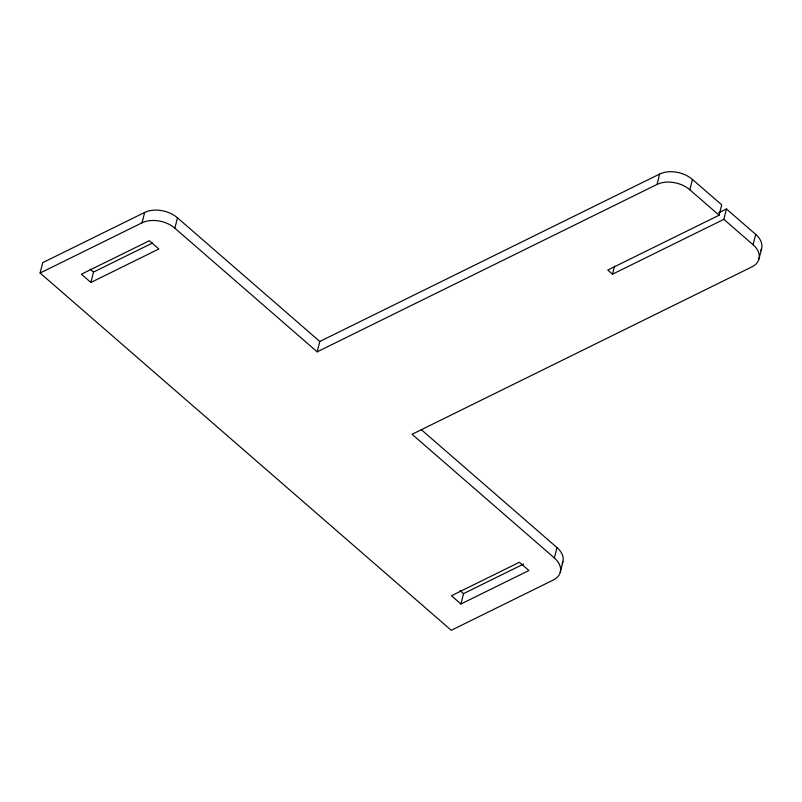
<?xml version="1.0" encoding="UTF-8"?>
<svg xmlns="http://www.w3.org/2000/svg" width="802" height="802" viewBox="0 0 802 802"><rect width="100%" height="100%" fill="white"/><g stroke="black" fill="none" stroke-linecap="round" stroke-linejoin="round"><path stroke-width="1.2" d="M40.1 273.031L42.706 262.665L144.661 212.44A23.619 15.489 14.1 0 1 177.463 217.803L319.787 341.472L317.181 351.847L174.856 228.179A23.619 15.489 14.1 0 0 142.054 222.806L40.1 273.031L451.255 630.292L553.21 580.067A23.619 15.489 14.1 0 0 554.382 557.951L556.989 547.586L421.271 429.651M90.887 282.464L158.856 248.981L149.373 240.73L81.403 274.214L90.887 282.464L93.493 272.089L152.55 242.996M142.054 222.806L144.661 212.44M174.856 228.179L177.463 217.803M460.929 603.996L528.899 570.513L519.415 562.262L451.446 595.746L460.929 603.996L463.536 593.62L523.706 563.976M319.787 341.472L659.635 174.054A23.619 15.489 14.1 0 1 692.437 179.427L721.7 204.841L719.093 215.217L607.796 270.043L612.538 274.164L614.563 266.104M317.181 351.847L657.028 184.43L659.635 174.054M560.287 572.127L562.894 561.761M719.093 215.217L689.84 189.793L692.437 179.427M612.538 274.164L723.835 219.337L726.442 208.971L755.695 234.385A23.619 15.489 14.1 0 1 760.897 250.475M554.382 557.951L412.068 434.283L751.915 266.865A23.619 15.489 14.1 0 0 753.088 244.76L755.695 234.385M758.983 258.936L761.589 248.56M718.652 212.801L726.442 208.971M723.835 219.337L753.088 244.76M90.045 269.091L93.493 272.089M460.087 590.623L463.536 593.62M556.989 547.586A23.619 15.489 14.1 0 1 562.192 563.666M657.028 184.43A23.619 15.489 14.1 0 1 689.84 189.793"/></g></svg>
